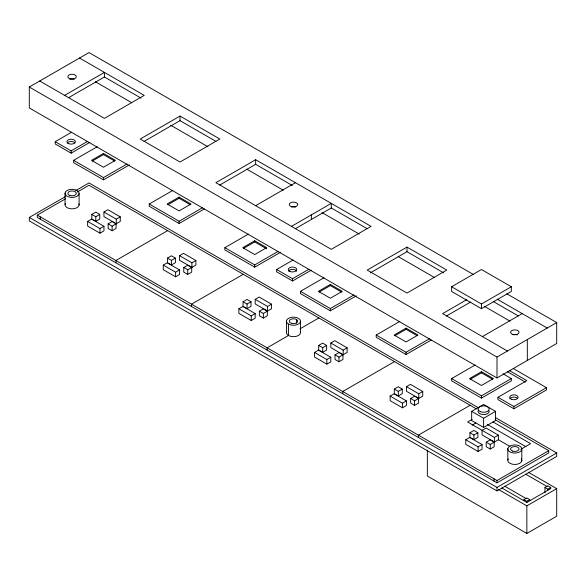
<?xml version="1.0" encoding="UTF-8"?>
<svg xmlns="http://www.w3.org/2000/svg" width="586" height="586" viewBox="0 0 586 586"><rect width="100%" height="100%" fill="white"/><g stroke="black" fill="none" stroke-linecap="round" stroke-linejoin="round"><path stroke-width="0.88" d="M513.19 368.462L546.46 387.676L546.408 389.99L513.878 408.779L497.961 399.586L497.961 397.286L526.814 380.629L509.783 370.791M506.758 293.747L556.7 322.578L556.7 343.491L496.994 377.963L29.3 107.941L29.3 87.028L89.006 52.557L473.466 274.526M64.607 95.379L104.411 72.4L104.411 76.993L141.094 98.17M68.511 97.723L104.411 76.993M89.848 142.354L71.133 153.158L55.209 143.966L55.209 141.673L71.499 132.268M55.209 141.673L71.133 150.866L87.512 141.409M129.396 164.908L103.473 179.851L73.624 162.644L73.624 160.344L97.247 146.705M103.473 153.451L91.533 160.344L103.473 167.237L115.413 160.344L103.473 153.451L103.473 154.601L114.673 161.062M92.28 161.062L103.473 154.601M180.034 116.057L140.23 139.036L180.034 162.022L219.838 139.036L180.034 116.057L180.034 120.657L215.934 141.38M144.134 141.38L180.034 120.657M495.661 417.723L556.7 452.956L556.7 456.45L496.994 490.922L29.322 220.907L29.322 217.421L65.456 196.552M75.667 190.655L89.021 182.949L478.227 407.651M495.338 419.832L548.738 450.663L548.738 452.956L496.994 482.835L37.277 217.421L37.277 215.121L65.5 198.822M77.264 192.032L89.021 185.249L476.433 408.911M73.624 160.344L103.473 177.58L127.045 163.97M91.812 214.432L95.789 212.132L99.766 214.432L99.766 219.025L95.789 221.325L91.812 219.025L91.812 214.432L95.789 216.725L99.766 214.432M87.629 221.442L91.614 219.142L103.949 226.262L103.949 230.862L99.972 233.155L87.629 226.035L87.629 221.442L99.972 228.562L103.949 226.262M103.949 212.015L107.927 209.722L120.269 216.842L120.269 221.442L116.284 223.735L103.949 216.615L103.949 212.015L116.284 219.142L120.269 216.842M108.132 223.852L112.109 221.552L116.087 223.852L116.087 228.445L112.109 230.745L108.132 228.445L108.132 223.852L112.109 226.152L116.087 223.852M204.236 209.019L179.096 223.5L149.247 206.257L149.247 204.009L172.811 190.399M179.096 197.108L167.156 204.009L179.096 210.901L191.043 204.009L179.096 197.108L179.096 198.258L167.904 204.726M255.657 159.722L215.86 182.7L331.28 249.343L371.085 226.364L255.657 159.722L255.657 164.314L292.341 185.491M219.757 185.044L255.657 164.314M149.247 204.009L179.096 221.237L202.668 207.634M167.633 230.628L115.889 260.506L115.889 262.799M255.657 205.679L295.461 182.7M167.435 258.089L171.412 255.796L175.397 258.089L175.397 262.689L171.412 264.982L167.435 262.689L167.435 258.089L171.412 260.389L175.397 258.089M163.252 265.099L167.237 262.799L179.572 269.926L179.572 274.519L175.595 276.819L163.252 269.699L163.252 265.099L175.595 272.226L179.572 269.926M179.572 255.679L183.557 253.379L195.892 260.506L195.892 265.099L191.915 267.399L179.572 260.272L179.572 255.679L191.915 262.799L195.892 260.506M183.755 267.516L187.732 265.216L191.71 267.516L191.71 272.109L187.732 274.409L183.755 272.109L183.755 267.516L187.732 269.809L191.71 267.516M280.65 252.229L254.727 267.157L224.87 249.929L224.87 247.666L248.442 234.063M254.727 240.773L242.78 247.666L254.727 254.558L266.667 247.666L254.727 240.773L254.727 241.923L266.667 248.816M243.527 248.383L254.727 241.923M291.484 226.364L331.28 203.379L331.28 207.979L295.307 228.745M224.87 247.666L254.727 264.901L278.291 251.299M243.256 274.292L191.512 304.163L191.512 306.463M311.254 270.183L292.539 280.987L276.614 271.794L276.614 269.501L292.993 260.045M243.058 301.753L247.036 299.453L251.02 301.753L251.02 306.346L247.036 308.646L243.058 306.346L243.058 301.753L247.036 304.053L251.02 301.753M238.876 308.763L242.86 306.463L255.196 313.583L255.196 318.183L251.218 320.483L238.876 313.356L238.876 308.763L251.218 315.883L255.196 313.583M255.196 299.336L259.18 297.043L271.516 304.163L271.516 308.763L267.538 311.056L255.196 303.936L255.196 299.336L267.538 306.463L271.516 304.163M276.614 269.501L292.539 278.687L308.917 269.23M259.378 311.173L263.356 308.873L267.341 311.173L267.341 315.773L263.356 318.066L259.378 315.773L259.378 311.173L263.356 313.473L267.341 311.173M356.273 295.886L330.35 310.814L300.493 293.586L300.493 291.33L324.065 277.72M330.35 284.437L318.41 291.33L330.35 298.223L342.29 291.33L330.35 284.437L330.35 285.587L319.15 292.048M406.999 247.094L367.195 270.073L406.999 293.051L446.796 270.073L406.999 247.094L406.999 251.687L443.675 272.871M370.315 272.871L406.999 251.687M300.493 291.33L330.35 308.566L353.915 294.956M300.025 328.834L318.879 317.956M318.681 345.41L322.666 343.118L326.644 345.41L326.644 350.01L322.666 352.311L318.681 350.01L318.681 345.41L322.666 347.71L326.644 345.41M314.506 352.42L318.484 350.128L330.819 357.248L330.819 361.848L326.841 364.14L314.506 357.021L314.506 352.42L326.841 359.548L330.819 357.248M330.819 343L334.804 340.7L347.139 347.828L347.139 352.42L343.162 354.72L330.819 347.593L330.819 343L343.162 350.128L347.139 347.828M451.623 286.759L481.472 269.523L511.329 286.759L511.329 291.469L481.472 308.697L451.623 291.469L451.623 286.759L481.472 303.995L511.329 286.759M335.002 354.838L338.979 352.538L342.964 354.838L342.964 359.43L338.979 361.73L335.002 359.43L335.002 354.838L338.979 357.13L342.964 354.838M431.201 340.056L406.061 354.53L376.212 337.294L376.212 335.038L399.777 321.436M406.061 328.145L394.122 335.038L406.061 341.931L418.001 335.038L406.061 328.145L406.061 329.295L394.869 335.756M466.8 299.644L442.606 313.613L507.417 351.029M446.51 315.957L470.705 301.988M376.212 335.038L406.061 352.274L429.626 338.671M394.503 361.613L342.766 391.485L342.766 393.785M482.41 336.591L522.214 313.613M394.305 389.075L398.29 386.775L402.267 389.075L402.267 393.667L398.29 395.968L394.305 393.667L394.305 389.075L398.29 391.375L402.267 389.075M390.13 396.085L394.107 393.785L406.45 400.912L406.45 405.505L402.465 407.805L390.13 400.678L390.13 396.085L402.465 403.205L406.45 400.912M406.45 386.665L410.427 384.365L422.762 391.485L422.762 396.085L418.785 398.385L406.45 391.258L406.45 386.665L418.785 393.785L422.762 391.485M410.625 398.495L414.602 396.202L418.587 398.495L418.587 403.095L414.602 405.387L410.625 403.095L410.625 398.495L414.602 400.795L418.587 398.495M502.956 373.751L511.329 378.578L511.329 380.878L481.472 398.114L451.623 380.834L451.623 378.578L475.187 364.975M29.3 87.028L496.994 357.05L556.7 322.578M481.472 371.685L469.533 378.578L481.472 385.478L493.419 378.578L481.472 371.685L481.472 372.835L470.28 379.296M451.623 378.578L481.472 395.814L511.329 378.578M470.133 405.278L418.389 435.149L418.389 437.449M471.679 411.357L483.618 404.465L495.558 411.357L495.558 420.55L483.618 427.443L471.679 420.55L471.679 411.357L483.618 418.25L495.558 411.357M472.096 419.378L467.606 421.971L494.408 437.449L498.393 435.149L498.393 439.742L510.084 446.495M472.096 425.165L475.847 423.004M497.961 397.286L513.878 406.479L546.46 387.676M469.928 432.739L473.913 430.439L477.89 432.739L477.89 437.332L473.913 439.632L469.928 437.332L469.928 432.739L473.913 435.032L477.89 432.739M465.753 439.742L469.73 437.449L482.073 444.569L482.073 449.169L478.088 451.462L465.753 444.342L465.753 439.742L478.088 446.869L482.073 444.569M486.248 442.159L490.233 439.859L494.21 442.159L494.21 446.752L490.233 449.052L486.248 446.752L486.248 442.159L490.233 444.459L494.21 442.159M498.393 435.149L486.05 428.029L482.073 430.322L482.073 434.922L494.408 442.042L498.393 439.742M520.881 449.272L530.616 443.646L492.907 421.876M37.277 215.121L496.994 480.535L548.738 450.663M29.322 217.421L496.994 487.427L556.7 452.956M523.965 500.752L523.965 499.602L526.851 497.939L529.737 499.602L529.737 500.752M544.958 492.848L544.958 487.486L547.844 485.816L550.73 487.486L550.73 488.629L526.851 502.422L501.821 487.97M523.965 499.602L526.851 501.272L529.737 499.602M544.958 487.486L547.844 489.149L550.73 487.486M498.415 489.449L526.851 505.865L556.7 488.629L556.7 516.207L526.851 533.443L427.341 475.993L427.341 450.195M79.528 58.029L144.215 95.379L104.411 118.357L39.723 81.007M497.236 299.197L547.221 328.05M331.28 207.979L367.18 228.701M493.339 301.541L518.31 315.957M95.342 81.725L131.806 102.777M170.643 125.199L207.898 146.712M246.743 169.134L283.199 190.186M322.044 212.608L359.299 234.114M398.136 256.543L434.6 277.596M484.534 306.419L509.901 321.069M507.403 371.722L525.349 382.079M179.096 198.258L190.296 204.726M330.35 285.587L341.543 292.048M406.061 329.295L417.254 335.756M481.472 372.835L492.672 379.296M487.413 424.491L525.906 446.715M528.272 472.221L556.7 488.629M525.708 474.184L547.053 486.512M504.751 486.219L526.155 498.576M547.844 489.149L547.844 490.299M527.319 339.543L527.319 360.456M526.851 501.272L526.851 502.422M526.851 505.865L526.851 533.443M521.804 449.477A7.039 4.065 0 0 1 510.611 452.253A7.039 4.065 0 0 1 512.032 445.265A7.039 4.065 0 0 1 521.804 449.477L521.804 460.882M513.878 406.479L513.878 408.779M507.828 448.524L507.828 459.929M496.994 357.05L496.994 377.963M496.994 480.535L496.994 482.835M496.994 487.427L496.994 490.922M494.408 437.449L494.408 442.042M494.013 478.813L494.013 481.106M490.233 444.459L490.233 449.052M483.618 418.25L483.618 427.443M481.472 303.995L481.472 308.697M481.472 395.814L481.472 398.114M478.088 446.869L478.088 451.462M473.913 435.032L473.913 439.632M418.785 393.785L418.785 398.385M414.602 400.795L414.602 405.387M406.061 352.274L406.061 354.53M402.465 403.205L402.465 407.805M398.29 391.375L398.29 395.968M343.162 350.128L343.162 354.72M338.979 357.13L338.979 361.73M330.35 308.566L330.35 310.814M326.841 359.548L326.841 364.14M322.666 347.71L322.666 352.311M311.386 214.872L311.386 219.464M300.515 321.209A7.039 4.065 0 0 1 289.96 324.725A7.039 4.065 0 0 1 289.96 317.693A7.039 4.065 0 0 1 300.515 321.209L300.515 332.614M296.465 319.487L296.465 323.142M292.539 278.687L292.539 280.987M288.502 324.08L288.502 335.485L267.135 347.828L267.135 350.128M286.437 321.209L286.437 332.614M267.538 306.463L267.538 311.056M263.356 313.473L263.356 318.066M254.727 264.901L254.727 267.157M251.218 315.883L251.218 320.483M247.036 304.053L247.036 308.646M191.915 262.799L191.915 267.399M187.732 269.809L187.732 274.409M179.096 221.237L179.096 223.5M175.595 272.226L175.595 276.819M171.412 260.389L171.412 264.982M116.284 219.142L116.284 223.735M112.109 226.152L112.109 230.745M103.473 177.58L103.473 179.851M99.972 228.562L99.972 233.155M95.789 216.725L95.789 221.325M79.095 193.57A7.039 4.065 0 0 1 68.262 196.793A7.039 4.065 0 0 1 68.84 189.769A7.039 4.065 0 0 1 79.095 193.57L79.095 204.975M71.133 150.866L71.133 153.158M65.039 193.182L65.039 204.595M40.266 216.842L40.266 219.142M67.192 143.094A4.219 2.439 0 0 1 71.023 141.534A4.219 2.439 0 0 1 74.986 142.977M288.459 271.164A4.219 2.439 0 0 1 292.539 269.355A4.219 2.439 0 0 1 296.611 271.164M509.864 398.832A4.219 2.439 0 0 1 513.548 397.154A4.219 2.439 0 0 1 517.643 398.48M513.028 334.709A4.219 2.439 0 0 1 517.233 334.921M291.425 206.997A4.219 2.439 0 0 1 295.644 207.041M69.954 79.191A4.219 2.439 0 0 1 74.18 79.191M489.127 410.889A5.574 3.216 0 0 1 482.967 414.551A5.574 3.216 0 0 1 478.44 410.171M300.274 331.566A7.039 4.065 0 0 1 293.476 336.679A7.039 4.065 0 0 1 286.679 331.566M521.276 458.801A7.039 4.065 0 0 1 514.911 464.464A7.039 4.065 0 0 1 508.282 458.904M78.942 203.921A7.039 4.065 0 0 1 71.734 208.843A7.039 4.065 0 0 1 65.361 203.547M68.643 143.643A4.219 2.439 0 0 0 75.33 141.929A4.219 2.439 0 0 0 69.419 139.446A4.219 2.439 0 0 0 68.643 143.643M289.55 271.223A4.219 2.439 0 0 0 296.611 270.131A4.219 2.439 0 0 0 291.447 267.143A4.219 2.439 0 0 0 289.55 271.223M511.578 399.33A4.219 2.439 0 0 0 518.097 397.418A4.219 2.439 0 0 0 511.966 395.118A4.219 2.439 0 0 0 511.578 399.33M291.293 206.616A4.219 2.439 0 0 0 297.695 204.573A4.219 2.439 0 0 0 291.425 202.397A4.219 2.439 0 0 0 291.293 206.616M69.954 78.817A4.219 2.439 0 0 0 76.29 76.707A4.219 2.439 0 0 0 69.954 74.59A4.219 2.439 0 0 0 69.954 78.817M512.398 334.32A4.219 2.439 0 0 0 519.02 332.533A4.219 2.439 0 0 0 513.028 330.116A4.219 2.439 0 0 0 512.398 334.32M480.286 411.636A5.574 3.216 0 0 0 489.149 409.431A5.574 3.216 0 0 0 481.414 406.105A5.574 3.216 0 0 0 480.286 411.636M512.706 451.11A4.219 2.439 0 0 0 519.035 449.001A4.219 2.439 0 0 0 512.706 446.884A4.219 2.439 0 0 0 512.706 451.11M291.359 323.318A4.219 2.439 0 0 0 297.695 321.209A4.219 2.439 0 0 0 291.367 319.099A4.219 2.439 0 0 0 291.359 323.318M69.954 195.49A4.219 2.439 0 0 0 76.29 193.38A4.219 2.439 0 0 0 69.954 191.27A4.219 2.439 0 0 0 69.954 195.49"/></g></svg>
